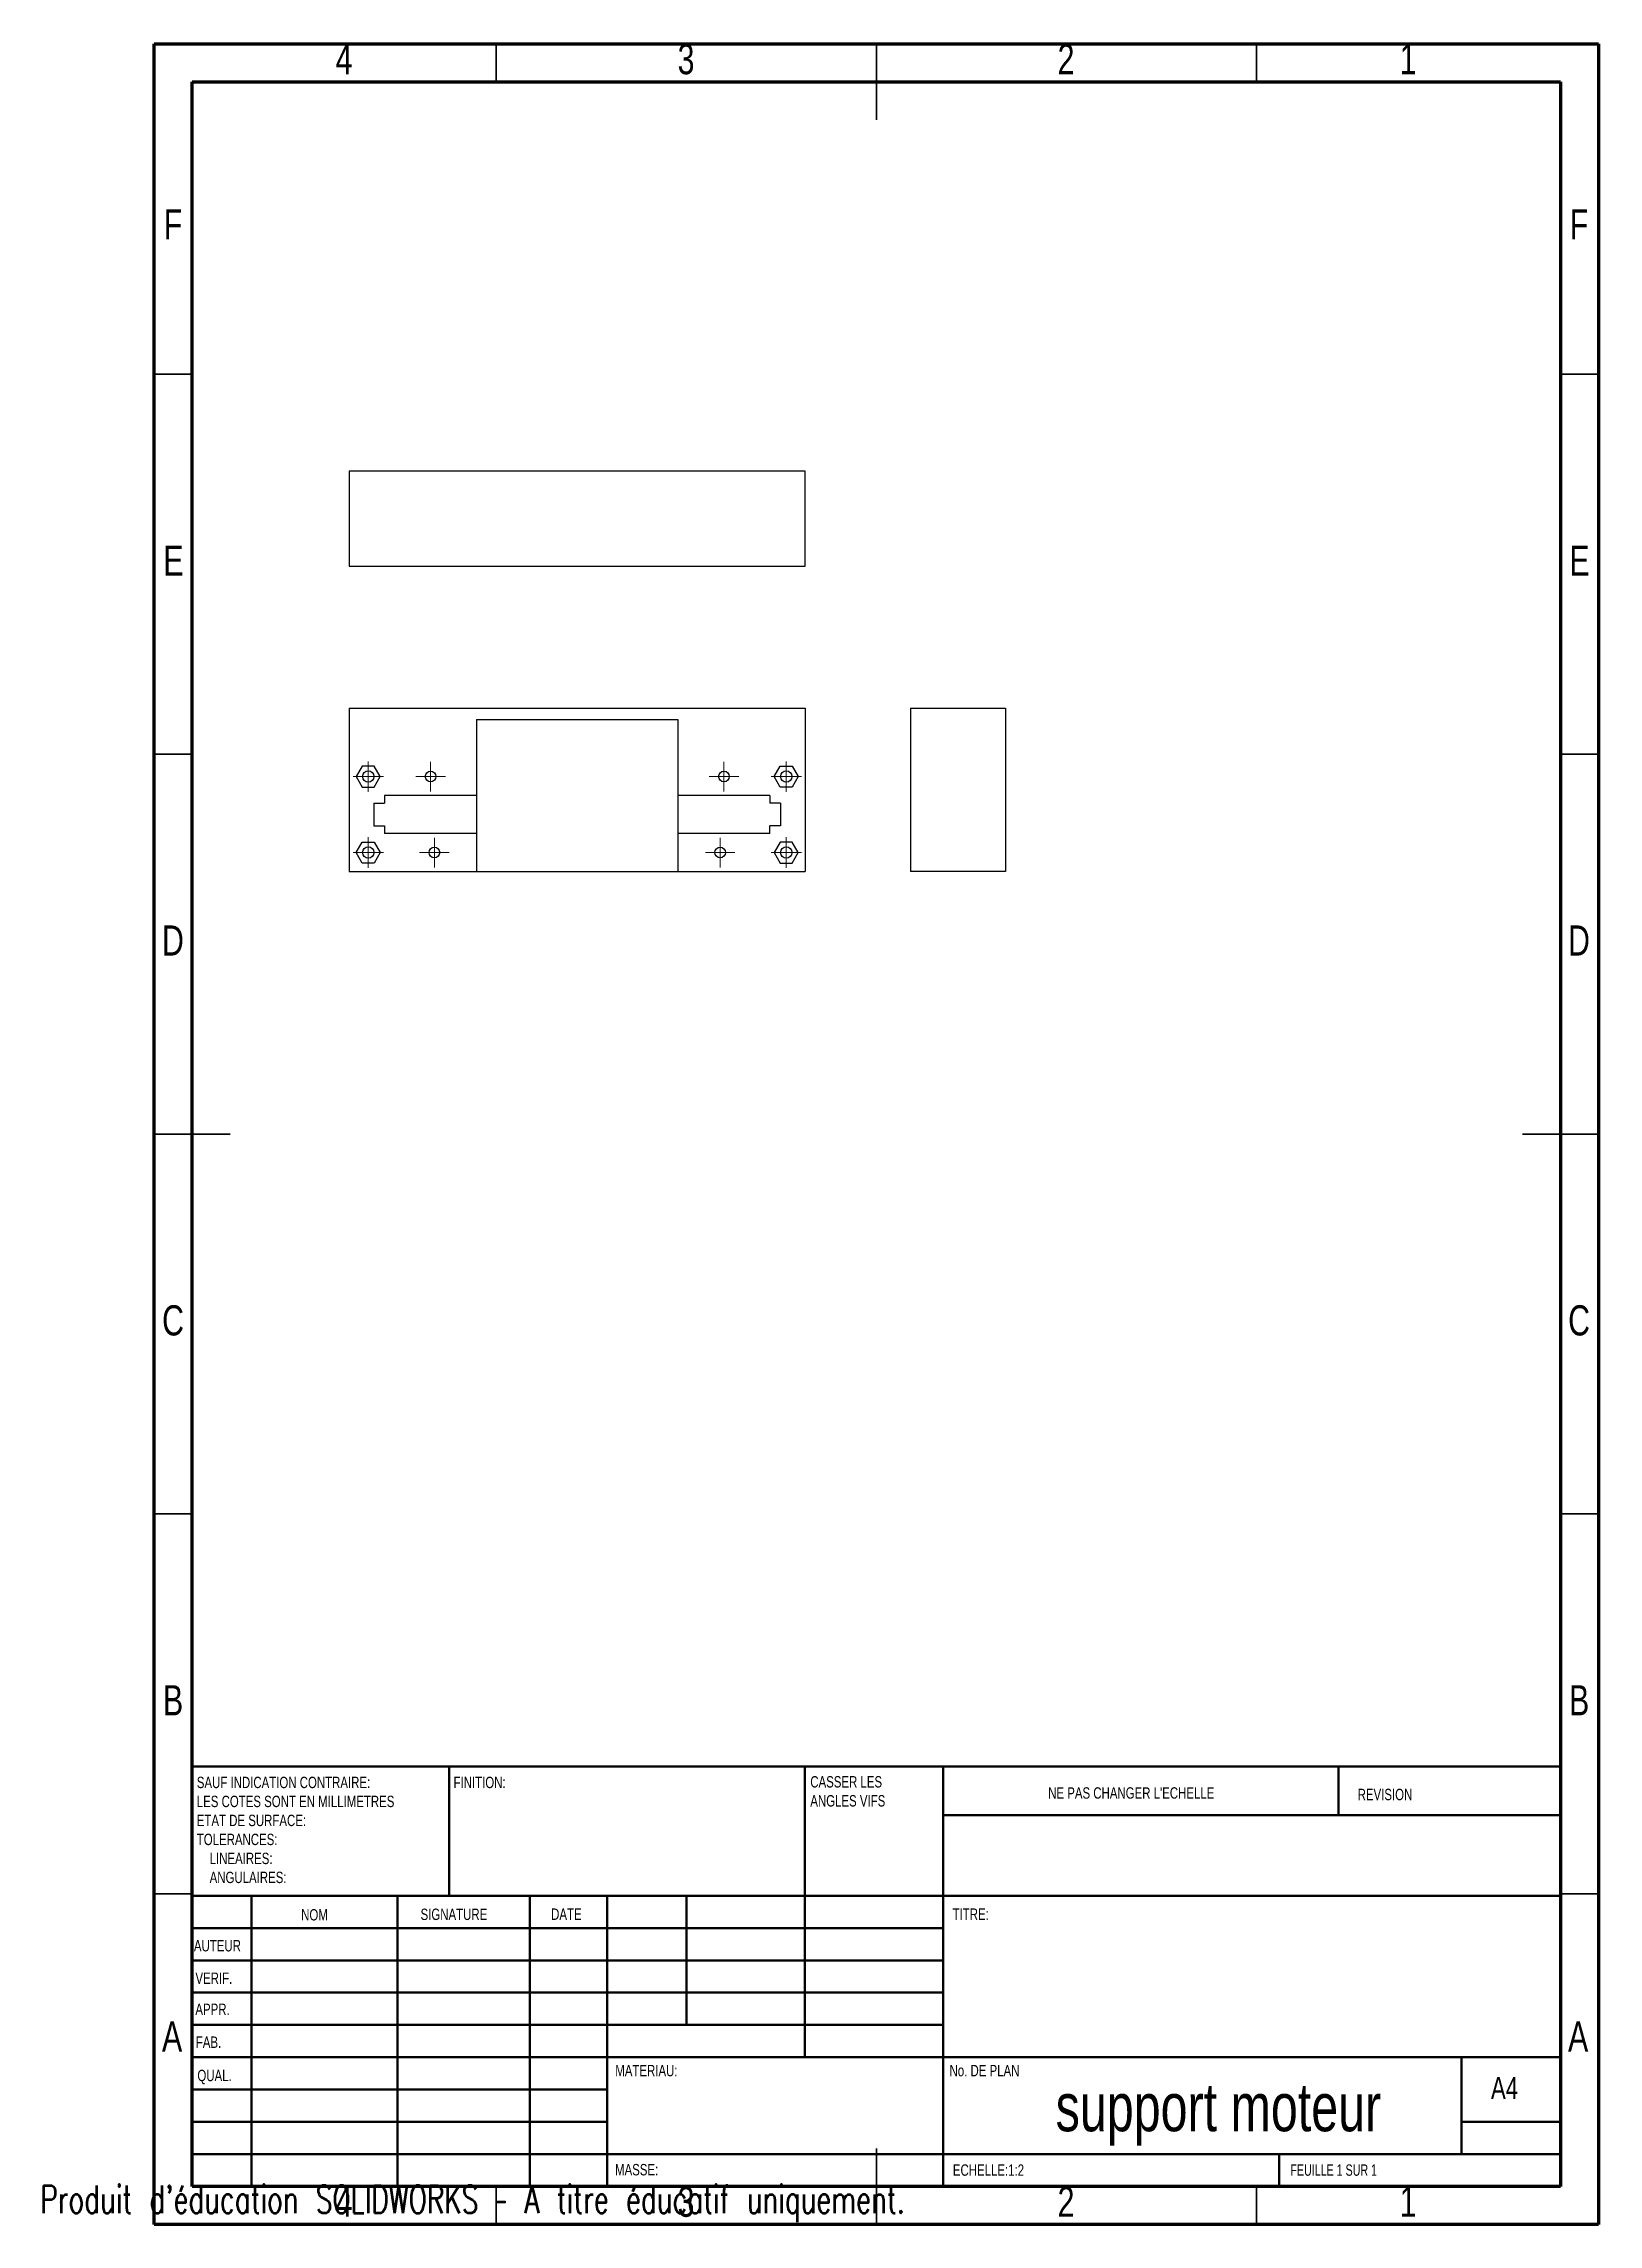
# Model space of a CAD drawing. Header units: millimetres. Extents: x 0 to 205, y 5 to 292.
import ezdxf

# ---------------------------------------------------------------- set-up
doc = ezdxf.new("R2010")
doc.units = ezdxf.units.MM
doc.styles.add('SLDTEXTSTYLE0', font='TXT', dxfattribs={"width": 0.75})
doc.styles.add('SLDTEXTSTYLE1', font='TXT', dxfattribs={"width": 0.7})
doc.styles.add('SLDTEXTSTYLE2', font='TXT', dxfattribs={"width": 0.7, "bigfont": 'bigfont'})

# ---------------------------------------------------------------- blocks, each defined once
blk = doc.blocks.new('SW_NOTE_0')
at = {"color": 0, "linetype": 'Continuous', "lineweight": 0, "char_height": 1.5, "attachment_point": 1, "style": 'SLDTEXTSTYLE0'}
for s, insert in [('SAUF INDICATION CONTRAIRE:', (0, 1.93)), ('LES COTES SONT EN MILLIMETRES', (0, -0.57)), ('TOLERANCES:', (0, -5.57)), ('ETAT DE SURFACE:', (0, -3.07)), ('LINEAIRES:', (1.69, -8.07)), ('ANGULAIRES:', (1.69, -10.57))]:
    blk.add_mtext(s, dxfattribs=dict(at, insert=insert))
blk = doc.blocks.new('SW_NOTE_1')
at = {"color": 0, "linetype": 'Continuous', "lineweight": 0, "char_height": 1.5, "attachment_point": 1, "style": 'SLDTEXTSTYLE0'}
for s, insert in [('CASSER LES', (0, 1.93)), ('ANGLES VIFS', (0, -0.57))]:
    blk.add_mtext(s, dxfattribs=dict(at, insert=insert))
blk = doc.blocks.new('SW_CENTERMARKSYMBOL_0')
at = {"color": 0, "linetype": 'Continuous', "lineweight": 0}
for p, q in [((-1.25, 0), (-2, 0)), ((0, 0), (-1.25, 0)), ((0, 1.25), (0, 2)), ((0, 0), (0, 1.25)), ((0, 0), (0, -1.25)), ((0, 0), (1.25, 0)), ((1.25, 0), (2, 0)), ((0, -1.25), (0, -2))]:
    blk.add_line(p, q, dxfattribs=at)
blk = doc.blocks.new('SW_CENTERMARKSYMBOL_1')
at = {"color": 0, "linetype": 'Continuous', "lineweight": 0}
for p, q in [((-1.25, 0), (-2, 0)), ((0, 0), (-1.25, 0)), ((0, 1.25), (0, 2)), ((0, 0), (0, 1.25)), ((0, 0), (0, -1.25)), ((0, 0), (1.25, 0)), ((1.25, 0), (2, 0)), ((0, -1.25), (0, -2))]:
    blk.add_line(p, q, dxfattribs=at)
blk = doc.blocks.new('SW_CENTERMARKSYMBOL_2')
at = {"color": 0, "linetype": 'Continuous', "lineweight": 0}
for p, q in [((-1.25, 0), (-2, 0)), ((0, 0), (-1.25, 0)), ((0, 1.25), (0, 2)), ((0, 0), (0, 1.25)), ((0, 0), (0, -1.25)), ((0, 0), (1.25, 0)), ((1.25, 0), (2, 0)), ((0, -1.25), (0, -2))]:
    blk.add_line(p, q, dxfattribs=at)
blk = doc.blocks.new('SW_CENTERMARKSYMBOL_3')
at = {"color": 0, "linetype": 'Continuous', "lineweight": 0}
for p, q in [((-1.25, 0), (-2, 0)), ((0, 0), (-1.25, 0)), ((0, 1.25), (0, 2)), ((0, 0), (0, 1.25)), ((0, 0), (0, -1.25)), ((0, 0), (1.25, 0)), ((1.25, 0), (2, 0)), ((0, -1.25), (0, -2))]:
    blk.add_line(p, q, dxfattribs=at)
blk = doc.blocks.new('SW_CENTERMARKSYMBOL_4')
at = {"color": 0, "linetype": 'Continuous', "lineweight": 0}
for p, q in [((-1.25, 0), (-1.95, 0)), ((0, 0), (-1.25, 0)), ((0, 1.25), (0, 1.95)), ((0, 0), (0, 1.25)), ((0, 0), (0, -1.25)), ((0, 0), (1.25, 0)), ((1.25, 0), (1.95, 0)), ((0, -1.25), (0, -1.95))]:
    blk.add_line(p, q, dxfattribs=at)
blk = doc.blocks.new('SW_CENTERMARKSYMBOL_5')
at = {"color": 0, "linetype": 'Continuous', "lineweight": 0}
for p, q in [((-1.25, 0), (-1.95, 0)), ((0, 0), (-1.25, 0)), ((0, 1.25), (0, 1.95)), ((0, 0), (0, 1.25)), ((0, 0), (0, -1.25)), ((0, 0), (1.25, 0)), ((1.25, 0), (1.95, 0)), ((0, -1.25), (0, -1.95))]:
    blk.add_line(p, q, dxfattribs=at)
blk = doc.blocks.new('SW_CENTERMARKSYMBOL_6')
at = {"color": 0, "linetype": 'Continuous', "lineweight": 0}
for p, q in [((-1.25, 0), (-1.95, 0)), ((0, 0), (-1.25, 0)), ((0, 1.25), (0, 1.95)), ((0, 0), (0, 1.25)), ((0, 0), (0, -1.25)), ((0, 0), (1.25, 0)), ((1.25, 0), (1.95, 0)), ((0, -1.25), (0, -1.95))]:
    blk.add_line(p, q, dxfattribs=at)
blk = doc.blocks.new('SW_CENTERMARKSYMBOL_7')
at = {"color": 0, "linetype": 'Continuous', "lineweight": 0}
for p, q in [((-1.25, 0), (-1.95, 0)), ((0, 0), (-1.25, 0)), ((0, 1.25), (0, 1.95)), ((0, 0), (0, 1.25)), ((0, 0), (0, -1.25)), ((0, 0), (1.25, 0)), ((1.25, 0), (1.95, 0)), ((0, -1.25), (0, -1.95))]:
    blk.add_line(p, q, dxfattribs=at)

msp = doc.modelspace()

# ---------------------------------------------------------------- linework, layer by layer
at = {"color": 7, "linetype": 'Continuous', "lineweight": 70}
for p, q in [((15, 5), (15, 292)), ((15, 292), (205, 292)), ((205, 292), (205, 5)), ((20, 10), (20, 287)), ((20, 287), (200, 287)), ((200, 287), (200, 10)), ((200, 10), (20, 10)), ((205, 5), (15, 5))]:
    msp.add_line(p, q, dxfattribs=at)
at = {"color": 7, "linetype": 'Continuous', "lineweight": 35}
for p, q in [((60, 287), (60, 292)), ((110, 292), (110, 282)), ((110, 287), (110, 292)), ((160, 287), (160, 292)), ((20, 248.5), (15, 248.5)), ((200, 248.5), (205, 248.5)), ((20, 198.5), (15, 198.5)), ((200, 198.5), (205, 198.5)), ((15, 148.5), (25, 148.5)), ((20, 148.5), (15, 148.5)), ((205, 148.5), (195, 148.5)), ((200, 148.5), (205, 148.5)), ((20, 98.5), (15, 98.5)), ((200, 98.5), (205, 98.5)), ((20, 48.5), (15, 48.5)), ((200, 48.5), (205, 48.5)), ((110, 5), (110, 15)), ((60, 10), (60, 5)), ((110, 10), (110, 5)), ((160, 10), (160, 5))]:
    msp.add_line(p, q, dxfattribs=at)
at = {"color": 7, "linetype": 'Continuous', "lineweight": 25}
for p, q in [((100.65, 235.74), (40.65, 235.74)), ((40.65, 235.74), (40.65, 223.24)), ((100.65, 223.24), (100.65, 235.74)), ((40.65, 223.24), (100.65, 223.24)), ((40.65, 204.56), (100.65, 204.56)), ((40.65, 204.56), (40.65, 183.06)), ((100.65, 204.56), (100.65, 183.06)), ((114.5, 204.56), (114.5, 183.06)), ((114.5, 204.56), (127, 204.56)), ((127, 204.56), (127, 183.06)), ((57.4, 203.06), (83.9, 203.06)), ((57.4, 203.06), (57.4, 193.06)), ((83.9, 203.06), (83.9, 193.06)), ((42.35, 196.93), (41.56, 195.56)), ((41.56, 195.56), (42.35, 194.18)), ((43.94, 196.93), (42.35, 196.93)), ((44.73, 195.56), (43.94, 196.93)), ((43.94, 194.18), (44.73, 195.56)), ((96.56, 195.56), (97.35, 196.93)), ((97.35, 194.18), (96.56, 195.56)), ((97.35, 196.93), (98.94, 196.93)), ((98.94, 196.93), (99.73, 195.56)), ((99.73, 195.56), (98.94, 194.18)), ((42.35, 194.18), (43.94, 194.18)), ((45.3, 193.06), (45.3, 192.06)), ((57.4, 193.06), (45.3, 193.06)), ((57.4, 193.06), (57.4, 188.06)), ((96, 193.06), (83.9, 193.06)), ((83.9, 193.06), (83.9, 188.06)), ((96, 193.06), (96, 192.06)), ((98.94, 194.18), (97.35, 194.18)), ((43.9, 192.06), (45.3, 192.06)), ((43.9, 192.06), (43.9, 189.06)), ((97.4, 192.06), (96, 192.06)), ((97.4, 192.06), (97.4, 189.06)), ((41.56, 185.56), (42.35, 186.93)), ((42.35, 186.93), (43.94, 186.93)), ((43.9, 189.06), (45.3, 189.06)), ((43.94, 186.93), (44.73, 185.56)), ((45.3, 189.06), (45.3, 188.06)), ((57.4, 188.06), (45.3, 188.06)), ((57.4, 188.06), (57.4, 183.06)), ((83.9, 188.06), (83.9, 183.06)), ((96, 188.06), (83.9, 188.06)), ((97.4, 189.06), (96, 189.06)), ((96, 188.06), (96, 189.06)), ((97.35, 186.93), (96.56, 185.56)), ((98.94, 186.93), (97.35, 186.93)), ((99.73, 185.56), (98.94, 186.93)), ((42.35, 184.18), (41.56, 185.56)), ((43.94, 184.18), (42.35, 184.18)), ((44.73, 185.56), (43.94, 184.18)), ((96.56, 185.56), (97.35, 184.18)), ((97.35, 184.18), (98.94, 184.18)), ((98.94, 184.18), (99.73, 185.56)), ((40.65, 183.06), (57.4, 183.06)), ((57.4, 183.06), (83.9, 183.06)), ((83.9, 183.06), (100.65, 183.06)), ((127, 183.06), (114.5, 183.06))]:
    msp.add_line(p, q, dxfattribs=at)
at = {"color": 7, "linetype": 'Continuous', "lineweight": 50}
for p, q in [((20, 65.25), (200, 65.25)), ((20, 65.25), (20, 10)), ((53.8, 48.25), (53.8, 65.25)), ((100.6, 65.25), (100.6, 27)), ((118.8, 65.25), (118.8, 10)), ((170.8, 58.88), (170.8, 65.25)), ((200, 58.88), (118.8, 58.88)), ((200, 48.25), (20, 48.25)), ((27.8, 48.25), (27.8, 10)), ((46.99, 48.25), (46.99, 10)), ((64.4, 48.25), (64.4, 10)), ((74.6, 10), (74.6, 48.25)), ((85, 31.25), (85, 48.25)), ((118.8, 44), (20, 44)), ((118.8, 39.75), (20, 39.75)), ((118.8, 35.5), (20, 35.5)), ((118.8, 31.25), (20, 31.25)), ((74.6, 27), (20, 27)), ((74.6, 27), (200, 27)), ((187, 14.25), (187, 27)), ((74.6, 22.75), (20, 22.75)), ((74.6, 18.5), (20, 18.5)), ((200, 18.5), (187, 18.5)), ((20, 14.25), (200, 14.25)), ((163, 10), (163, 14.25))]:
    msp.add_line(p, q, dxfattribs=at)
at = {"color": 7, "linetype": 'Continuous', "lineweight": 25}
for centre, radius in [((43.15, 195.56), 0.75), ((51.35, 195.56), 0.7), ((89.95, 195.56), 0.7), ((98.15, 195.56), 0.75), ((43.15, 185.56), 0.75), ((51.85, 185.56), 0.7), ((89.45, 185.56), 0.7), ((98.15, 185.56), 0.75)]:
    msp.add_circle(centre, radius, dxfattribs=at)

# ---------------------------------------------------------------- block references
at = {"color": 7, "linetype": 'Continuous', "lineweight": 0}
for name, p in [('SW_CENTERMARKSYMBOL_0', (43.15, 195.56)), ('SW_CENTERMARKSYMBOL_4', (51.35, 195.56)), ('SW_CENTERMARKSYMBOL_7', (89.95, 195.56)), ('SW_CENTERMARKSYMBOL_3', (98.15, 195.56)), ('SW_CENTERMARKSYMBOL_1', (43.15, 185.56)), ('SW_CENTERMARKSYMBOL_5', (51.85, 185.56)), ('SW_CENTERMARKSYMBOL_6', (89.45, 185.56)), ('SW_CENTERMARKSYMBOL_2', (98.15, 185.56)), ('SW_NOTE_0', (20.59, 61.99)), ('SW_NOTE_1', (101.31, 62.07))]:
    msp.add_blockref(name, p, dxfattribs=at)

# ---------------------------------------------------------------- texts
for s, insert, char_height, attachment_point, style in [('4', (39.96, 291.97), 3.97, 2, 'SLDTEXTSTYLE0'), ('3', (84.96, 291.97), 3.97, 2, 'SLDTEXTSTYLE0'), ('2', (134.96, 291.97), 3.97, 2, 'SLDTEXTSTYLE0'), ('1', (179.96, 291.97), 3.97, 2, 'SLDTEXTSTYLE0'), ('F', (17.46, 270.22), 3.97, 2, 'SLDTEXTSTYLE0'), ('F', (202.46, 270.22), 3.97, 2, 'SLDTEXTSTYLE0'), ('E', (17.51, 225.97), 3.97, 2, 'SLDTEXTSTYLE0'), ('E', (202.51, 225.97), 3.97, 2, 'SLDTEXTSTYLE0'), ('D', (17.45, 175.97), 3.97, 2, 'SLDTEXTSTYLE0'), ('D', (202.45, 175.97), 3.97, 2, 'SLDTEXTSTYLE0'), ('C', (17.46, 125.97), 3.97, 2, 'SLDTEXTSTYLE0'), ('C', (202.46, 125.97), 3.97, 2, 'SLDTEXTSTYLE0'), ('B', (17.47, 75.97), 3.97, 2, 'SLDTEXTSTYLE0'), ('B', (202.47, 75.97), 3.97, 2, 'SLDTEXTSTYLE0'), ('FINITION:', (54.37, 63.92), 1.5, 1, 'SLDTEXTSTYLE0'), ("NE PAS CHANGER L'ECHELLE", (132.61, 62.53), 1.5, 1, 'SLDTEXTSTYLE0'), ('REVISION', (173.33, 62.33), 1.5, 1, 'SLDTEXTSTYLE0'), ('NOM', (34.32, 46.5), 1.5, 1, 'SLDTEXTSTYLE0'), ('SIGNATURE', (50.03, 46.56), 1.5, 1, 'SLDTEXTSTYLE0'), ('DATE', (67.21, 46.58), 1.5, 1, 'SLDTEXTSTYLE0'), ('TITRE:', (120.03, 46.58), 1.5, 1, 'SLDTEXTSTYLE0'), ('AUTEUR', (20.21, 42.43), 1.5, 1, 'SLDTEXTSTYLE0'), ('VERIF.', (20.41, 38.15), 1.5, 1, 'SLDTEXTSTYLE0'), ('A', (17.34, 31.72), 3.97, 2, 'SLDTEXTSTYLE0'), ('APPR.', (20.4, 34.06), 1.5, 1, 'SLDTEXTSTYLE0'), ('A', (202.34, 31.72), 3.97, 2, 'SLDTEXTSTYLE0'), ('FAB.', (20.46, 29.73), 1.5, 1, 'SLDTEXTSTYLE0'), ('MATERIAU:', (75.65, 25.99), 1.5, 1, 'SLDTEXTSTYLE0'), ('No. DE PLAN', (119.63, 25.99), 1.5, 1, 'SLDTEXTSTYLE0'), ('QUAL.', (20.67, 25.35), 1.5, 1, 'SLDTEXTSTYLE0'), ('support moteur', (155.01, 23.61), 6.35, 2, 'SLDTEXTSTYLE0'), ('A4', (190.87, 24.41), 2.91, 1, 'SLDTEXTSTYLE0'), ('MASSE:', (75.62, 12.95), 1.499, 1, 'SLDTEXTSTYLE0'), ('ECHELLE:1:2', (120.07, 12.9), 1.5, 1, 'SLDTEXTSTYLE0'), ('FEUILLE 1 SUR 1', (164.48, 12.9), 1.5, 1, 'SLDTEXTSTYLE1'), ('4', (39.96, 9.97), 3.97, 2, 'SLDTEXTSTYLE0'), ('3', (84.96, 9.97), 3.97, 2, 'SLDTEXTSTYLE0'), ('2', (134.96, 9.97), 3.97, 2, 'SLDTEXTSTYLE0'), ('1', (179.96, 9.97), 3.97, 2, 'SLDTEXTSTYLE0')]:
    msp.add_mtext(s, dxfattribs=dict(at, insert=insert, char_height=char_height, attachment_point=attachment_point, style=style))
at = {"color": 7, "linetype": 'Continuous', "insert": (0, 10.13), "char_height": 3.633, "attachment_point": 1, "style": 'SLDTEXTSTYLE2'}
msp.add_mtext("Produit d'éducation SOLIDWORKS – A titre éducatif uniquement.", dxfattribs=at)

doc.saveas('drawing.dxf')
